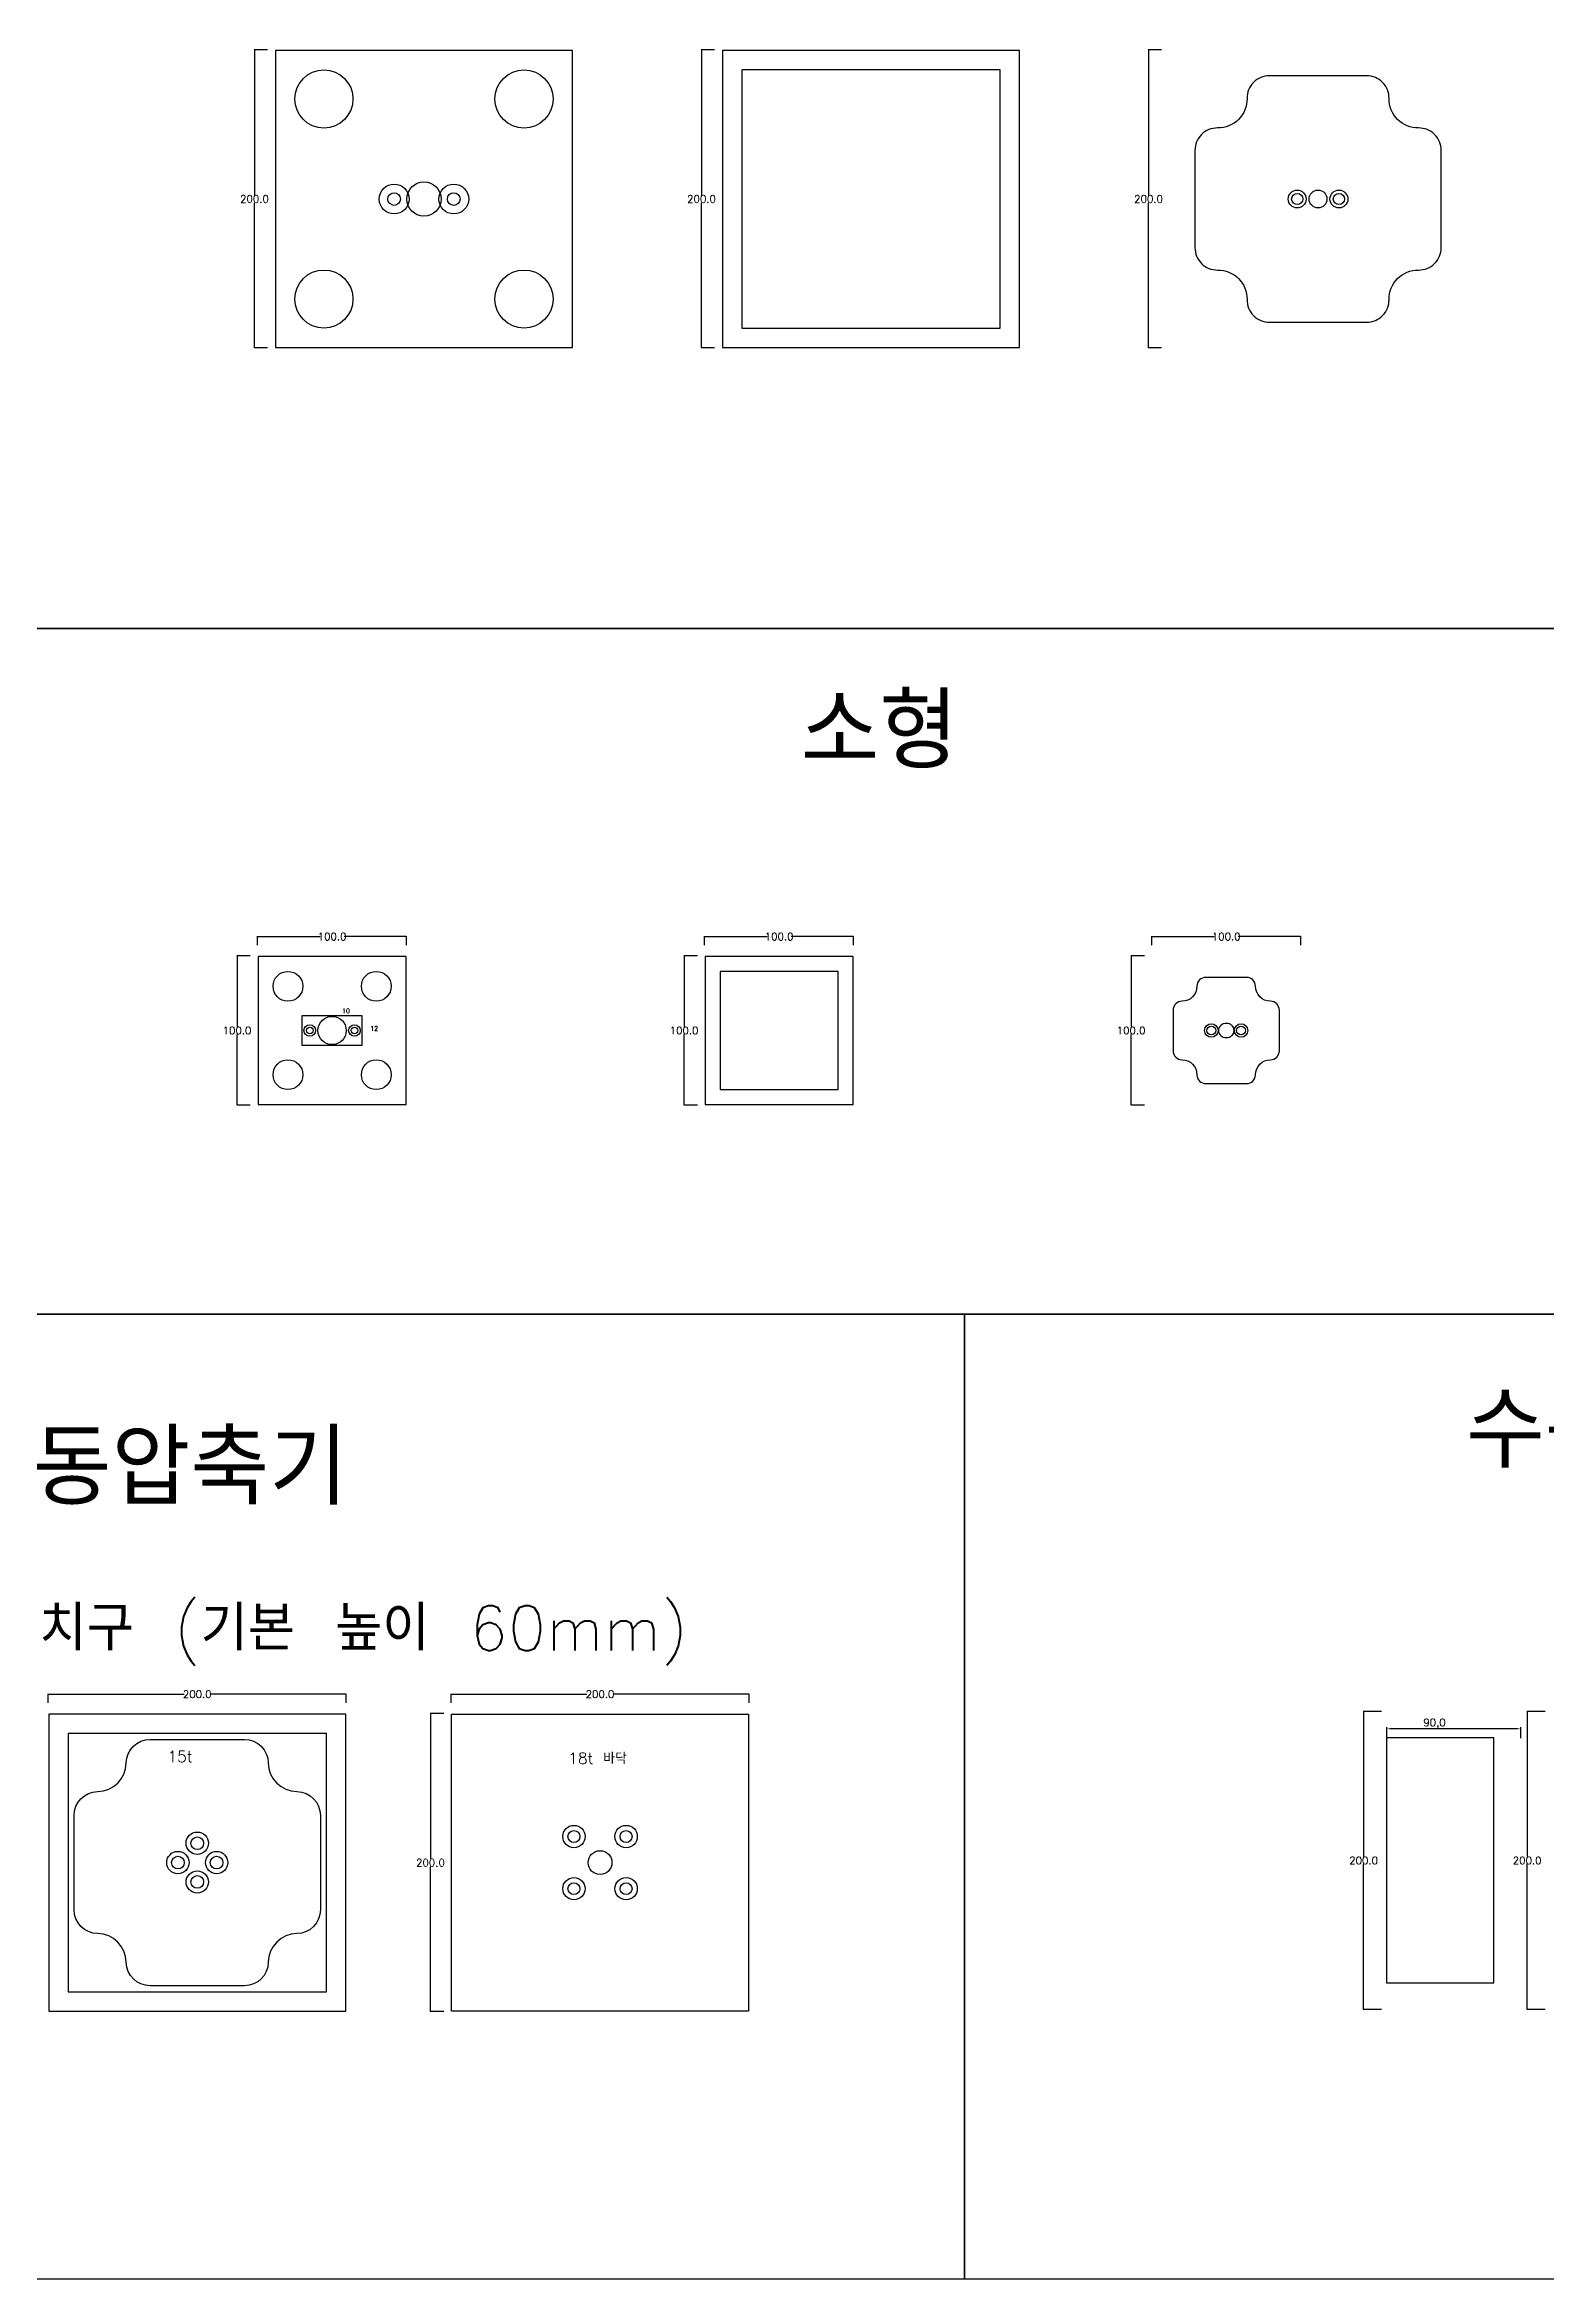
# Model space of a CAD drawing. Header units: millimetres. Extents: x 13291 to 28291, y 200 to 6643.
# Drawn here: x 14174 to 15182, y 200 to 1699 of the extents above; entities that cross this region are included whole.
import ezdxf

# ---------------------------------------------------------------- set-up
doc = ezdxf.new("R2010")
doc.units = ezdxf.units.MM
for name, color, linetype in [('TEXT', 3, 'Continuous'), ('볼트 구멍', 7, 'Continuous'), ('치구', 7, 'Continuous'), ('치수', 7, 'Continuous')]:
    doc.layers.add(name, color=color, linetype=linetype)
doc.styles.get("Standard").update_dxf_attribs({"font": 'txt.shx', "bigfont": 'whgtxt.shx'})
doc.dimstyles.new('ISO-25', dxfattribs={"dimtxt": 2.5, "dimasz": 2.5, "dimexe": 1.25, "dimexo": 0.625, "dimtad": 1, "dimtxsty": 'Standard', "dimcen": 2.5, "dimadec": 0, "dimazin": 0, "dimtfac": 1, "dimtmove": 0, "dimatfit": 3, "dimfxl": 0, "dimarcsym": 0})
doc.dimstyles.get("Standard").update_dxf_attribs({"dimtxt": 7, "dimasz": 0.18, "dimexe": 0.18, "dimexo": 0.0625, "dimgap": 0.09, "dimtad": 0, "dimtih": 1, "dimtoh": 1, "dimdec": 1, "dimzin": 0, "dimdsep": 46, "dimtxsty": 'Standard', "dimcen": 0.09, "dimadec": 0, "dimazin": 0, "dimtfac": 1, "dimtdec": 1, "dimtofl": 0, "dimtmove": 0, "dimatfit": 3, "dimfxl": 0, "dimtolj": 1, "dimtzin": 0, "dimarcsym": 0})

# ---------------------------------------------------------------- blocks, each defined once
blk = doc.blocks.new('*D175')
at = {"layer": 'Defpoints', "color": 0, "linetype": 'Continuous'}
for p in [(15181.1, 580.8), (15169, 380.8), (15181.1, 380.8)]:
    blk.add_point(p, dxfattribs=at)
at = {"layer": '치수', "color": 0, "linetype": 'Continuous', "lineweight": -2}
for p, q in [((15181, 580.8), (15168.8, 580.8)), ((15169, 580.6), (15169, 483.4)), ((15169, 381), (15169, 478.2)), ((15181, 380.8), (15168.8, 380.8))]:
    blk.add_line(p, q, dxfattribs=at)
at = {"layer": '치수', "color": 0, "linetype": 'Continuous'}
for points in [[(15169, 580.6), (15169.1, 580.6), (15169, 580.8)], [(15169, 381), (15169.1, 381), (15169, 380.8)]]:
    blk.add_solid(points, dxfattribs=at)
at = {"layer": '치수', "color": 0, "linetype": 'Continuous', "insert": (15169, 480.8), "char_height": 5, "attachment_point": 5}
blk.add_mtext('\\A1;200.0', dxfattribs=at)
blk = doc.blocks.new('*D176')
at = {"layer": 'Defpoints', "color": 0, "linetype": 'Continuous'}
for p in [(15071.3, 580.8), (15059.2, 380.8), (15071.3, 380.8)]:
    blk.add_point(p, dxfattribs=at)
at = {"layer": '치수', "color": 0, "linetype": 'Continuous', "lineweight": -2}
for p, q in [((15071.2, 580.8), (15059, 580.8)), ((15059.2, 580.6), (15059.2, 483.4)), ((15059.2, 381), (15059.2, 478.2)), ((15071.2, 380.8), (15059, 380.8))]:
    blk.add_line(p, q, dxfattribs=at)
at = {"layer": '치수', "color": 0, "linetype": 'Continuous'}
for points in [[(15059.2, 580.6), (15059.2, 580.6), (15059.2, 580.8)], [(15059.2, 381), (15059.2, 381), (15059.2, 380.8)]]:
    blk.add_solid(points, dxfattribs=at)
at = {"layer": '치수', "color": 0, "linetype": 'Continuous', "insert": (15059.2, 480.8), "char_height": 5, "attachment_point": 5}
blk.add_mtext('\\A1;200.0', dxfattribs=at)
blk = doc.blocks.new('*D236')
at = {"layer": 'Defpoints', "color": 0, "linetype": 'Continuous'}
for p in [(14446.8, 586.4), (14646.8, 592.3), (14646.8, 586.4)]:
    blk.add_point(p, dxfattribs=at)
at = {"layer": '치수', "color": 0, "linetype": 'Continuous', "lineweight": -2}
for p, q in [((14446.8, 586.5), (14446.8, 592.5)), ((14447, 592.3), (14538, 592.3)), ((14646.6, 592.3), (14555.6, 592.3)), ((14646.8, 586.5), (14646.8, 592.5))]:
    blk.add_line(p, q, dxfattribs=at)
at = {"layer": '치수', "color": 0, "linetype": 'Continuous'}
for points in [[(14447, 592.3), (14447, 592.3), (14446.8, 592.3)], [(14646.6, 592.3), (14646.6, 592.3), (14646.8, 592.3)]]:
    blk.add_solid(points, dxfattribs=at)
at = {"layer": '치수', "color": 0, "linetype": 'Continuous', "insert": (14546.8, 592.3), "char_height": 5, "attachment_point": 5}
blk.add_mtext('\\A1;200.0', dxfattribs=at)
blk = doc.blocks.new('*D248')
at = {"layer": 'Defpoints', "color": 0, "linetype": 'Continuous'}
for p in [(14176.5, 586.4), (14376.5, 592.3), (14376.5, 586.4)]:
    blk.add_point(p, dxfattribs=at)
at = {"layer": '치수', "color": 0, "linetype": 'Continuous', "lineweight": -2}
for p, q in [((14176.5, 586.5), (14176.5, 592.5)), ((14176.7, 592.3), (14267.7, 592.3)), ((14376.3, 592.3), (14285.4, 592.3)), ((14376.5, 586.5), (14376.5, 592.5))]:
    blk.add_line(p, q, dxfattribs=at)
at = {"layer": '치수', "color": 0, "linetype": 'Continuous'}
for points in [[(14176.7, 592.3), (14176.7, 592.3), (14176.5, 592.3)], [(14376.3, 592.3), (14376.3, 592.3), (14376.5, 592.3)]]:
    blk.add_solid(points, dxfattribs=at)
at = {"layer": '치수', "color": 0, "linetype": 'Continuous', "insert": (14276.5, 592.3), "char_height": 5, "attachment_point": 5}
blk.add_mtext('\\A1;200.0', dxfattribs=at)
blk = doc.blocks.new('*D250')
at = {"layer": 'Defpoints', "color": 0, "linetype": 'Continuous'}
for p in [(14441.9, 579.3), (14433, 379.3), (14441.9, 379.3)]:
    blk.add_point(p, dxfattribs=at)
at = {"layer": '치수', "color": 0, "linetype": 'Continuous', "lineweight": -2}
for p, q in [((14441.9, 579.3), (14432.8, 579.3)), ((14433, 579.1), (14433, 481.9)), ((14433, 379.5), (14433, 476.7)), ((14441.9, 379.3), (14432.8, 379.3))]:
    blk.add_line(p, q, dxfattribs=at)
at = {"layer": '치수', "color": 0, "linetype": 'Continuous'}
for points in [[(14433, 579.1), (14433, 579.1), (14433, 579.3)], [(14433, 379.5), (14433, 379.5), (14433, 379.3)]]:
    blk.add_solid(points, dxfattribs=at)
at = {"layer": '치수', "color": 0, "linetype": 'Continuous', "insert": (14433, 479.3), "char_height": 5, "attachment_point": 5}
blk.add_mtext('\\A1;200.0', dxfattribs=at)
blk = doc.blocks.new('*D254')
at = {"layer": 'Defpoints', "color": 0}
for p in [(15074.8, 569.1), (15074.8, 562.3), (15164.8, 562.3)]:
    blk.add_point(p, dxfattribs=at)
at = {"layer": '치수', "color": 0, "lineweight": -2}
for p, q in [((15074.8, 562.9), (15074.8, 570.3)), ((15164.8, 562.9), (15164.8, 570.3)), ((15162.3, 569.1), (15077.3, 569.1))]:
    blk.add_line(p, q, dxfattribs=at)
at = {"layer": '치수', "color": 0}
for points in [[(15077.3, 569.5), (15077.3, 568.7), (15074.8, 569.1)], [(15162.3, 569.5), (15162.3, 568.7), (15164.8, 569.1)]]:
    blk.add_solid(points, dxfattribs=at)
at = {"layer": '치수', "color": 0, "insert": (15106.8, 572.6), "char_height": 5, "attachment_point": 5}
blk.add_mtext('90,0', dxfattribs=at)
blk = doc.blocks.new('*D440')
at = {"layer": 'Defpoints', "color": 0, "linetype": 'Continuous'}
for p in [(14912.1, 1087.7), (14903.2, 987.7), (14912.1, 987.7)]:
    blk.add_point(p, dxfattribs=at)
at = {"layer": '치수', "color": 0, "linetype": 'Continuous', "lineweight": -2}
for p, q in [((14912.1, 1087.7), (14903, 1087.7)), ((14903.2, 1087.5), (14903.2, 1040.3)), ((14903.2, 987.9), (14903.2, 1035.1)), ((14912.1, 987.7), (14903, 987.7))]:
    blk.add_line(p, q, dxfattribs=at)
at = {"layer": '치수', "color": 0, "linetype": 'Continuous'}
for points in [[(14903.2, 1087.5), (14903.3, 1087.5), (14903.2, 1087.7)], [(14903.2, 987.9), (14903.3, 987.9), (14903.2, 987.7)]]:
    blk.add_solid(points, dxfattribs=at)
at = {"layer": '치수', "color": 0, "linetype": 'Continuous', "insert": (14903.2, 1037.7), "char_height": 5, "attachment_point": 5}
blk.add_mtext('\\A1;100.0', dxfattribs=at)
blk = doc.blocks.new('*D439')
at = {"layer": 'Defpoints', "color": 0, "linetype": 'Continuous'}
for p in [(14612.1, 1087.7), (14603.2, 987.7), (14612.1, 987.7)]:
    blk.add_point(p, dxfattribs=at)
at = {"layer": '치수', "color": 0, "linetype": 'Continuous', "lineweight": -2}
for p, q in [((14612.1, 1087.7), (14603, 1087.7)), ((14603.2, 1087.5), (14603.2, 1040.3)), ((14603.2, 987.9), (14603.2, 1035.1)), ((14612.1, 987.7), (14603, 987.7))]:
    blk.add_line(p, q, dxfattribs=at)
at = {"layer": '치수', "color": 0, "linetype": 'Continuous'}
for points in [[(14603.2, 1087.5), (14603.3, 1087.5), (14603.2, 1087.7)], [(14603.2, 987.9), (14603.3, 987.9), (14603.2, 987.7)]]:
    blk.add_solid(points, dxfattribs=at)
at = {"layer": '치수', "color": 0, "linetype": 'Continuous', "insert": (14603.2, 1037.7), "char_height": 5, "attachment_point": 5}
blk.add_mtext('\\A1;100.0', dxfattribs=at)
blk = doc.blocks.new('*D443')
at = {"layer": 'Defpoints', "color": 0, "linetype": 'Continuous'}
for p in [(14312.1, 1087.7), (14303.2, 987.7), (14312.1, 987.7)]:
    blk.add_point(p, dxfattribs=at)
at = {"layer": '치수', "color": 0, "linetype": 'Continuous', "lineweight": -2}
for p, q in [((14312.1, 1087.7), (14303, 1087.7)), ((14303.2, 1087.5), (14303.2, 1040.3)), ((14303.2, 987.9), (14303.2, 1035.1)), ((14312.1, 987.7), (14303, 987.7))]:
    blk.add_line(p, q, dxfattribs=at)
at = {"layer": '치수', "color": 0, "linetype": 'Continuous'}
for points in [[(14303.2, 1087.5), (14303.3, 1087.5), (14303.2, 1087.7)], [(14303.2, 987.9), (14303.3, 987.9), (14303.2, 987.7)]]:
    blk.add_solid(points, dxfattribs=at)
at = {"layer": '치수', "color": 0, "linetype": 'Continuous', "insert": (14303.2, 1037.7), "char_height": 5, "attachment_point": 5}
blk.add_mtext('\\A1;100.0', dxfattribs=at)
blk = doc.blocks.new('*D451')
at = {"layer": 'Defpoints', "color": 0, "linetype": 'Continuous'}
for p in [(14317, 1094.8), (14417, 1100.7), (14417, 1094.8)]:
    blk.add_point(p, dxfattribs=at)
at = {"layer": '치수', "color": 0, "linetype": 'Continuous', "lineweight": -2}
for p, q in [((14317, 1094.9), (14317, 1100.9)), ((14317.2, 1100.7), (14359, 1100.7)), ((14416.8, 1100.7), (14375, 1100.7)), ((14417, 1094.9), (14417, 1100.9))]:
    blk.add_line(p, q, dxfattribs=at)
at = {"layer": '치수', "color": 0, "linetype": 'Continuous'}
for points in [[(14317.2, 1100.7), (14317.2, 1100.7), (14317, 1100.7)], [(14416.8, 1100.7), (14416.8, 1100.7), (14417, 1100.7)]]:
    blk.add_solid(points, dxfattribs=at)
at = {"layer": '치수', "color": 0, "linetype": 'Continuous', "insert": (14367, 1100.7), "char_height": 5, "attachment_point": 5}
blk.add_mtext('\\A1;100.0', dxfattribs=at)
blk = doc.blocks.new('*D453')
at = {"layer": 'Defpoints', "color": 0, "linetype": 'Continuous'}
for p in [(14617, 1094.8), (14717, 1100.7), (14717, 1094.8)]:
    blk.add_point(p, dxfattribs=at)
at = {"layer": '치수', "color": 0, "linetype": 'Continuous', "lineweight": -2}
for p, q in [((14617, 1094.9), (14617, 1100.9)), ((14617.2, 1100.7), (14659, 1100.7)), ((14716.8, 1100.7), (14675, 1100.7)), ((14717, 1094.9), (14717, 1100.9))]:
    blk.add_line(p, q, dxfattribs=at)
at = {"layer": '치수', "color": 0, "linetype": 'Continuous'}
for points in [[(14617.2, 1100.7), (14617.2, 1100.7), (14617, 1100.7)], [(14716.8, 1100.7), (14716.8, 1100.7), (14717, 1100.7)]]:
    blk.add_solid(points, dxfattribs=at)
at = {"layer": '치수', "color": 0, "linetype": 'Continuous', "insert": (14667, 1100.7), "char_height": 5, "attachment_point": 5}
blk.add_mtext('\\A1;100.0', dxfattribs=at)
blk = doc.blocks.new('*D438')
at = {"layer": 'Defpoints', "color": 0, "linetype": 'Continuous'}
for p in [(14917, 1094.8), (15017, 1100.7), (15017, 1094.8)]:
    blk.add_point(p, dxfattribs=at)
at = {"layer": '치수', "color": 0, "linetype": 'Continuous', "lineweight": -2}
for p, q in [((14917, 1094.9), (14917, 1100.9)), ((14917.2, 1100.7), (14959, 1100.7)), ((15016.8, 1100.7), (14975, 1100.7)), ((15017, 1094.9), (15017, 1100.9))]:
    blk.add_line(p, q, dxfattribs=at)
at = {"layer": '치수', "color": 0, "linetype": 'Continuous'}
for points in [[(14917.2, 1100.7), (14917.2, 1100.7), (14917, 1100.7)], [(15016.8, 1100.7), (15016.8, 1100.7), (15017, 1100.7)]]:
    blk.add_solid(points, dxfattribs=at)
at = {"layer": '치수', "color": 0, "linetype": 'Continuous', "insert": (14967, 1100.7), "char_height": 5, "attachment_point": 5}
blk.add_mtext('\\A1;100.0', dxfattribs=at)
blk = doc.blocks.new('*D626')
at = {"layer": 'Defpoints', "color": 0, "linetype": 'Continuous'}
for p in [(14323.8, 1695.7), (14314.9, 1495.7), (14323.8, 1495.7)]:
    blk.add_point(p, dxfattribs=at)
at = {"layer": '치수', "color": 0, "linetype": 'Continuous', "lineweight": -2}
for p, q in [((14323.7, 1695.7), (14314.7, 1695.7)), ((14314.9, 1695.5), (14314.9, 1598.3)), ((14314.9, 1495.9), (14314.9, 1593.1)), ((14323.7, 1495.7), (14314.7, 1495.7))]:
    blk.add_line(p, q, dxfattribs=at)
at = {"layer": '치수', "color": 0, "linetype": 'Continuous'}
for points in [[(14314.8, 1695.5), (14314.9, 1695.5), (14314.9, 1695.7)], [(14314.8, 1495.9), (14314.9, 1495.9), (14314.9, 1495.7)]]:
    blk.add_solid(points, dxfattribs=at)
at = {"layer": '치수', "color": 0, "linetype": 'Continuous', "insert": (14314.9, 1595.7), "char_height": 5, "attachment_point": 5}
blk.add_mtext('\\A1;200.0', dxfattribs=at)
blk = doc.blocks.new('*D632')
at = {"layer": 'Defpoints', "color": 0, "linetype": 'Continuous'}
for p in [(14623.8, 1695.7), (14614.9, 1495.7), (14623.8, 1495.7)]:
    blk.add_point(p, dxfattribs=at)
at = {"layer": '치수', "color": 0, "linetype": 'Continuous', "lineweight": -2}
for p, q in [((14623.7, 1695.7), (14614.7, 1695.7)), ((14614.9, 1695.5), (14614.9, 1598.3)), ((14614.9, 1495.9), (14614.9, 1593.1)), ((14623.7, 1495.7), (14614.7, 1495.7))]:
    blk.add_line(p, q, dxfattribs=at)
at = {"layer": '치수', "color": 0, "linetype": 'Continuous'}
for points in [[(14614.8, 1695.5), (14614.9, 1695.5), (14614.9, 1695.7)], [(14614.8, 1495.9), (14614.9, 1495.9), (14614.9, 1495.7)]]:
    blk.add_solid(points, dxfattribs=at)
at = {"layer": '치수', "color": 0, "linetype": 'Continuous', "insert": (14614.9, 1595.7), "char_height": 5, "attachment_point": 5}
blk.add_mtext('\\A1;200.0', dxfattribs=at)
blk = doc.blocks.new('*D630')
at = {"layer": 'Defpoints', "color": 0, "linetype": 'Continuous'}
for p in [(14923.8, 1695.7), (14914.9, 1495.7), (14923.8, 1495.7)]:
    blk.add_point(p, dxfattribs=at)
at = {"layer": '치수', "color": 0, "linetype": 'Continuous', "lineweight": -2}
for p, q in [((14923.7, 1695.7), (14914.7, 1695.7)), ((14914.9, 1695.5), (14914.9, 1598.3)), ((14914.9, 1495.9), (14914.9, 1593.1)), ((14923.7, 1495.7), (14914.7, 1495.7))]:
    blk.add_line(p, q, dxfattribs=at)
at = {"layer": '치수', "color": 0, "linetype": 'Continuous'}
for points in [[(14914.8, 1695.5), (14914.9, 1695.5), (14914.9, 1695.7)], [(14914.8, 1495.9), (14914.9, 1495.9), (14914.9, 1495.7)]]:
    blk.add_solid(points, dxfattribs=at)
at = {"layer": '치수', "color": 0, "linetype": 'Continuous', "insert": (14914.9, 1595.7), "char_height": 5, "attachment_point": 5}
blk.add_mtext('\\A1;200.0', dxfattribs=at)

msp = doc.modelspace()

# ---------------------------------------------------------------- linework, layer by layer
at = {"color": 6}
for points in [[(13291.441, 2409.699), (16291.441, 2409.699), (16291.441, 1307.396), (13291.441, 1307.396)], [(13291.441, 1307.396), (16291.441, 1307.396), (16291.441, 847.396), (13291.441, 847.396)], [(13291.441, 847.396), (14791.441, 847.396), (14791.441, 199.699), (13291.441, 199.699)], [(14791.441, 847.396), (16291.441, 847.396), (16291.441, 199.699), (14791.441, 199.699)]]:
    msp.add_lwpolyline(points, close=True, dxfattribs=at)
msp.add_lwpolyline([(14931.369, 1051.354), (14931.369, 1024.054, 0.41421356), (14937.369, 1018.054, -0.41421356), (14947.369, 1008.054, 0.41421356), (14953.369, 1002.054), (14980.669, 1002.054, 0.41421356), (14986.669, 1008.054, -0.41421356), (14996.669, 1018.054, 0.41421356), (15002.669, 1024.054), (15002.669, 1051.354, 0.41421356), (14996.669, 1057.354, -0.41421356), (14986.669, 1067.354, 0.41421356), (14980.669, 1073.354), (14953.369, 1073.354, 0.41421356), (14947.369, 1067.354, -0.41421356), (14937.369, 1057.354, 0.41421356)], format="xyb", close=True)
for centre in [(14337.369, 1067.354), (14396.669, 1067.354), (14337.369, 1008.054), (14396.669, 1008.054)]:
    msp.add_circle(centre, 10)
at = {"layer": 'TEXT', "color": 6}
msp.add_lwpolyline([(13291.441, 199.699), (13291.441, 3199.699), (16291.441, 3199.699), (16291.441, 199.699)], close=True, dxfattribs=at)
at = {"layer": '볼트 구멍', "color": 1}
msp.add_lwpolyline([(14347.019, 1027.704), (14347.019, 1047.704), (14387.019, 1047.704), (14387.019, 1027.704)], close=True, dxfattribs=at)
for centre, radius in [((14408.65, 1595.671), 10), ((14448.65, 1595.671), 10), ((14352.019, 1037.704), 3.9), ((14382.019, 1037.704), 3.9)]:
    msp.add_circle(centre, radius, dxfattribs=at)
at = {"layer": '볼트 구멍', "color": 3}
for centre, radius in [((14428.65, 1595.671), 11.5), ((14408.65, 1595.671), 4.25), ((14448.65, 1595.671), 4.25), ((15014.65, 1595.671), 3.75), ((15028.65, 1595.671), 6), ((15042.65, 1595.671), 3.75), ((14352.019, 1037.704), 2.25), ((14367.019, 1037.704), 9.5), ((14382.019, 1037.704), 2.25), ((14957.019, 1037.704), 3), ((14967.019, 1037.704), 5), ((14977.019, 1037.704), 3), ((14276.527, 492.329), 4.25), ((14529.307, 496.829), 4), ((14564.307, 496.829), 4), ((14263.527, 479.329), 4.25), ((14289.527, 479.329), 4.25), ((14546.807, 479.329), 8), ((14276.527, 466.329), 4.25), ((14529.307, 461.829), 4), ((14564.307, 461.829), 4)]:
    msp.add_circle(centre, radius, dxfattribs=at)
at = {"layer": '볼트 구멍', "color": 6}
for centre, radius in [((15014.65, 1595.671), 6), ((15042.65, 1595.671), 6), ((14957.019, 1037.704), 4.5), ((14977.019, 1037.704), 4.5), ((14276.527, 492.329), 7.5), ((14529.307, 496.829), 7.5), ((14564.307, 496.829), 7.5), ((14263.527, 479.329), 7.5), ((14289.527, 479.329), 7.5), ((14276.527, 466.329), 7.5), ((14529.307, 461.829), 7.5), ((14564.307, 461.829), 7.5)]:
    msp.add_circle(centre, radius, dxfattribs=at)
at = {"layer": '치구'}
for points in [[(14329, 1695.321), (14329, 1496.021), (14528.3, 1496.021), (14528.3, 1695.321)], [(14629, 1695.321), (14629, 1496.021), (14828.3, 1496.021), (14828.3, 1695.321)], [(14642, 1682.321), (14642, 1509.021), (14815.3, 1509.021), (14815.3, 1682.321)], [(14317.369, 1087.354), (14317.369, 988.054), (14416.669, 988.054), (14416.669, 1087.354)], [(14617.369, 1087.354), (14617.369, 988.054), (14716.669, 988.054), (14716.669, 1087.354)], [(14627.369, 1077.354), (14627.369, 998.054), (14706.669, 998.054), (14706.669, 1077.354)], [(14176.877, 578.979), (14176.877, 379.679), (14376.177, 379.679), (14376.177, 578.979)], [(14646.457, 578.979), (14646.457, 379.679), (14447.157, 379.679), (14447.157, 578.979)], [(14189.877, 565.979), (14189.877, 392.679), (14363.177, 392.679), (14363.177, 565.979)], [(15146.655, 563.058), (15074.655, 563.058), (15074.655, 398.558), (15146.655, 398.558)]]:
    msp.add_lwpolyline(points, close=True, dxfattribs=at)
for points in [[(14946, 1563.018, 0.41846494), (14961.218, 1548.019, -0.42272923), (14980.998, 1528.239, 0.41846494), (14995.997, 1513.021), (15061.304, 1513.021, 0.41846494), (15076.302, 1528.239, -0.42272923), (15096.083, 1548.019, 0.41846494), (15111.3, 1563.018), (15111.3, 1628.325, 0.41846494), (15096.083, 1643.323, -0.42272923), (15076.302, 1663.104, 0.41846494), (15061.304, 1678.321), (14995.997, 1678.321, 0.41846494), (14980.998, 1663.104, -0.42272923), (14961.218, 1643.323, 0.41846494), (14946, 1628.325)], [(14343.403, 526.981, -0.41009416), (14359.177, 510.983), (14359.177, 447.676, -0.41009416), (14343.403, 431.678, 0.40598664), (14324.179, 412.454, -0.41009416), (14308.181, 396.679), (14244.874, 396.679, -0.41009416), (14228.875, 412.454, 0.40598664), (14209.652, 431.678, -0.41009416), (14193.877, 447.676), (14193.877, 510.983, -0.41009416), (14209.652, 526.981, 0.40598664), (14228.875, 546.205, -0.41009416), (14244.874, 561.979), (14308.181, 561.979, -0.41009416), (14324.179, 546.205, 0.40598664)]]:
    msp.add_lwpolyline(points, format="xyb", close=True, dxfattribs=at)
for centre in [(14361.5, 1662.821), (14495.8, 1662.821), (14361.5, 1528.521), (14495.8, 1528.521)]:
    msp.add_circle(centre, 19.5, dxfattribs=at)

# ---------------------------------------------------------------- texts
for s, p in [('소형', (14681.401, 1213.52)), ('수동압축기', (15127.945, 744.28)), ('자동압축기', (14113.217, 719.402))]:
    msp.add_text(s, height=50).set_placement(p)
at = {"color": 1}
for s, p in [('10', (14373.777, 1049.421)), ('12', (14392.695, 1037.55))]:
    msp.add_text(s, height=3, dxfattribs=at).set_placement(p)
at = {"layer": 'TEXT', "color": 3}
msp.add_text('자동 압축 치구 (기본 높이 60mm)', height=30, dxfattribs=at).set_placement((13990.081, 621.671))
at = {"layer": 'TEXT', "color": 1}
for s, p in [('15t', (14256.623, 546.791)), ('18t 바닥', (14525.573, 545.591))]:
    msp.add_text(s, height=7.5, dxfattribs=at).set_placement(p)

# ---------------------------------------------------------------- dimensions: what is measured, and where the dimension line sits
at = {"layer": '치수', "color": 4, "linetype": 'Continuous'}
for base, p1, p2, picture, middle in [((14314.854, 1495.671), (14323.759, 1695.671), (14323.759, 1495.671), '*D626', (14314.854, 1595.671)), ((14614.854, 1495.671), (14623.759, 1695.671), (14623.759, 1495.671), '*D632', (14614.854, 1595.671)), ((14914.854, 1495.671), (14923.759, 1695.671), (14923.759, 1495.671), '*D630', (14914.854, 1595.671)), ((14303.223, 987.704), (14312.128, 1087.704), (14312.128, 987.704), '*D443', (14303.223, 1037.704)), ((14603.223, 987.704), (14612.128, 1087.704), (14612.128, 987.704), '*D439', (14603.223, 1037.704)), ((14903.223, 987.704), (14912.128, 1087.704), (14912.128, 987.704), '*D440', (14903.223, 1037.704)), ((14433.011, 379.329), (14441.916, 579.329), (14441.916, 379.329), '*D250', (14433.011, 479.329)), ((15059.187, 380.808), (15071.257, 580.808), (15071.257, 380.808), '*D176', (15059.187, 480.808)), ((15169.025, 380.808), (15181.095, 580.808), (15181.095, 380.808), '*D175', (15169.025, 480.808))]:
    dim = msp.add_linear_dim(base=base, p1=p1, p2=p2, angle=90, dimstyle='Standard', override={"dimtxt": 5}, dxfattribs=at)
    dim.commit()
    dim.dimension.update_dxf_attribs({"geometry": picture, "text_midpoint": middle})
for base, p1, p2, picture, middle in [((14417.019, 1100.695), (14317.019, 1094.811), (14417.019, 1094.811), '*D451', (14367.019, 1100.695)), ((14717.019, 1100.695), (14617.019, 1094.811), (14717.019, 1094.811), '*D453', (14667.019, 1100.695)), ((15017.019, 1100.695), (14917.019, 1094.811), (15017.019, 1094.811), '*D438', (14967.019, 1100.695)), ((14376.527, 592.32), (14176.527, 586.436), (14376.527, 586.436), '*D248', (14276.527, 592.32)), ((14646.807, 592.32), (14446.807, 586.436), (14646.807, 586.436), '*D236', (14546.807, 592.32))]:
    dim = msp.add_linear_dim(base=base, p1=p1, p2=p2, dimstyle='Standard', override={"dimtxt": 5}, dxfattribs=at)
    dim.commit()
    dim.dimension.update_dxf_attribs({"geometry": picture, "text_midpoint": middle})
at = {"layer": '치수', "color": 4}
dim = msp.add_linear_dim(base=(15074.805, 569.085), p1=(15164.805, 562.308), p2=(15074.805, 562.308), angle=180, dimstyle='ISO-25', override={"dimtxt": 5, "dimdec": 1, "dimzin": 0, "dimtdec": 1}, dxfattribs=at)
dim.commit()
dim.dimension.update_dxf_attribs({"geometry": '*D254', "text_midpoint": (15106.805, 569.085), "dimtype": 160})

doc.saveas('drawing.dxf')
